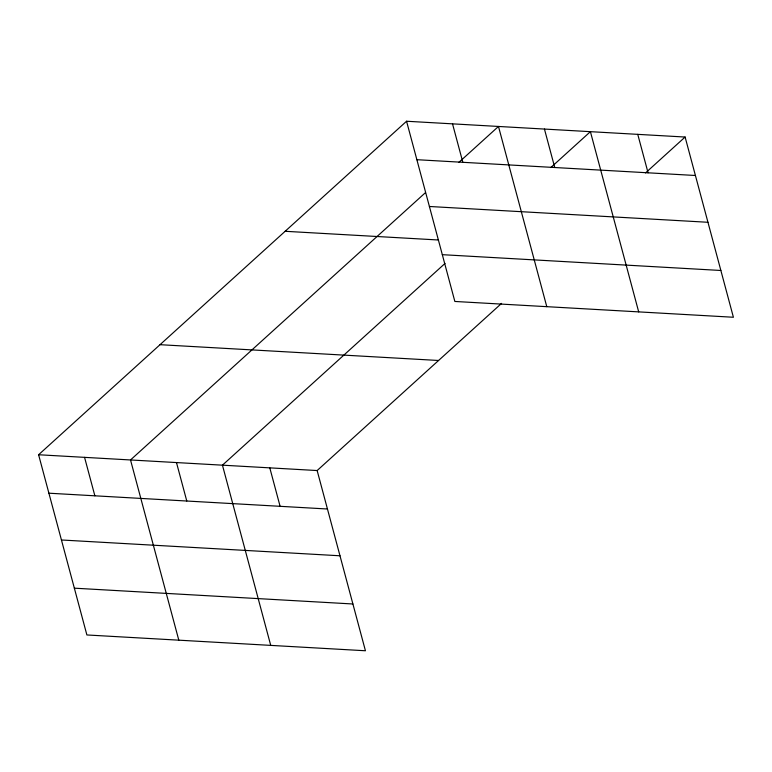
<?xml version="1.0" encoding="UTF-8"?>
<svg xmlns="http://www.w3.org/2000/svg" width="772" height="772" viewBox="0 0 772 772"><rect width="100%" height="100%" fill="white"/><g stroke="black" fill="none" stroke-linecap="round" stroke-linejoin="round"><path stroke-width="1.16" d="M501.568 303.386L317.147 470.544L365.436 650.757L86.889 634.96L38.6 454.747L406.564 121.243L685.111 137.04L733.4 317.253L454.853 301.456L406.564 121.243M425.449 192.643L130.516 459.958L178.805 640.171M458.886 162.342L498.48 126.454L546.779 306.667M445.019 263.435L222.442 465.169L270.731 645.392M550.812 167.553L590.406 131.665L638.695 311.888M645.517 172.928L685.111 137.04M416.87 159.698L695.418 175.495M429.406 206.481L707.953 222.278M285.138 231.291L438.332 239.986M442.317 254.673L720.865 270.48M160.026 344.688L438.573 360.485M38.6 454.747L317.147 470.544M48.906 493.202L327.453 508.999M61.442 539.985L339.989 555.782M74.353 588.177L352.9 603.984M637.759 134.357L648.065 172.812M544.443 129.059L554.75 167.514M452.527 123.848L462.833 162.303M269.795 467.861L280.101 506.316M176.479 462.563L186.785 501.018M84.563 457.352L94.869 495.807"/></g></svg>
